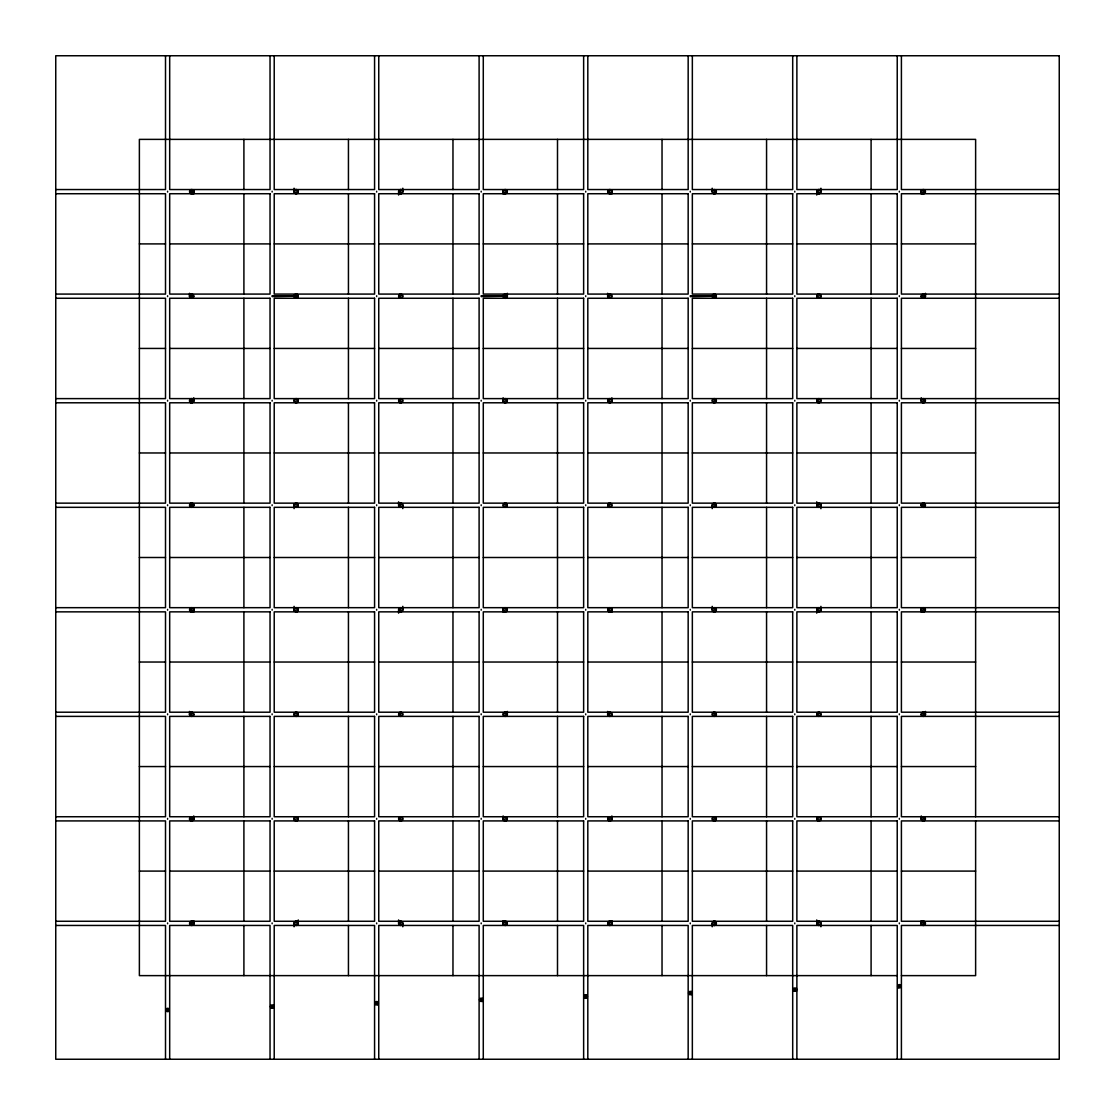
<?xml version="1.0" encoding="UTF-8"?>
<svg xmlns="http://www.w3.org/2000/svg" width="1115" height="1115" viewBox="0 0 1115 1115"><rect width="100%" height="100%" fill="white"/><g stroke="black" fill="none" stroke-linecap="round" stroke-linejoin="round"><path stroke-width="1.5" d="M193.745 819.427L193.745 815.957M193.745 612.093L193.745 608.637M193.745 401.302L193.745 397.832M193.745 193.968L193.745 190.512M402.794 191.641A2.091 2.091 0 0 0 399.658 189.829A2.091 2.091 0 0 0 399.658 193.453A2.091 2.091 0 0 0 402.794 191.641L402.794 188.226M402.794 609.766A2.091 2.091 0 0 0 400.703 607.675A2.091 2.091 0 0 0 398.613 609.766A2.091 2.091 0 0 0 400.703 611.856A2.091 2.091 0 0 0 402.794 609.766L402.794 606.351M402.794 508.635L402.794 505.234A2.091 2.091 0 0 0 399.658 503.423A2.091 2.091 0 0 0 399.658 507.046A2.091 2.091 0 0 0 402.794 505.234M611.87 819.427L611.87 815.957M611.87 612.093L611.87 608.637M611.787 401.247A2.091 2.091 0 0 0 609.222 398.682A2.091 2.091 0 0 0 608.288 402.18A2.091 2.091 0 0 0 611.787 401.247L611.87 397.832M611.87 193.968L611.87 190.512M820.919 191.641A2.091 2.091 0 0 0 817.783 189.829A2.091 2.091 0 0 0 817.783 193.453A2.091 2.091 0 0 0 820.919 191.641L820.919 188.226M820.919 609.766A2.091 2.091 0 0 0 817.783 607.954A2.091 2.091 0 0 0 817.783 611.577A2.091 2.091 0 0 0 820.919 609.766L820.919 606.351M690.032 992.238C689.028 996.35 692.359 989.813 690.157 993.911M191.641 191.222L191.571 192.045M296.172 191.209L296.102 192.031M400.703 191.222L400.633 192.045M505.234 191.209L505.165 192.031M609.766 191.222L609.696 192.045M714.297 191.236L714.227 192.059M818.828 191.222L818.758 192.045M923.359 191.209L923.29 192.031M191.641 295.754L191.571 296.576M400.703 295.754L400.633 296.576M609.766 295.754L609.696 296.576M818.828 295.754L818.758 296.576M923.359 295.74L923.29 296.562M191.641 400.285L191.571 401.107M296.172 400.271L296.102 401.093M400.703 400.285L400.633 401.107M505.234 400.271L505.165 401.093M609.766 400.285L609.696 401.107M714.297 400.299L714.227 401.121M818.828 400.285L818.758 401.107M923.359 400.271L923.29 401.093M191.641 504.816L191.571 505.639M296.172 504.802L296.102 505.625M400.703 504.816L400.633 505.639M505.234 504.802L505.165 505.625M609.766 504.816L609.696 505.639M714.297 504.83L714.227 505.653M818.828 504.816L818.758 505.639M923.359 504.816L923.29 505.639M191.641 609.347L191.571 610.17M296.172 609.334L296.102 610.156M400.703 609.347L400.633 610.17M505.234 609.334L505.165 610.156M609.766 609.347L609.696 610.17M714.297 609.361L714.227 610.184M818.828 609.347L818.758 610.17M923.359 609.334L923.29 610.156M191.641 713.879L191.571 714.701M296.172 713.865L296.102 714.687M400.703 713.879L400.633 714.701M505.234 713.865L505.165 714.687M609.766 713.879L609.696 714.701M714.297 713.893L714.227 714.715M818.828 713.879L818.758 714.701M923.359 713.865L923.29 714.687M191.641 818.41L191.571 819.232M296.172 818.396L296.102 819.218M400.703 818.41L400.633 819.232M505.234 818.396L505.165 819.218M609.766 818.41L609.696 819.232M714.297 818.424L714.227 819.246M818.828 818.41L818.758 819.232M923.359 818.396L923.29 819.218M191.641 922.941L191.571 923.764M296.172 922.927L296.102 923.75M400.703 922.941L400.633 923.764M505.234 922.927L505.165 923.75M609.766 922.941L609.696 923.764M714.297 922.955L714.227 923.777M818.828 922.941L818.758 923.764M167.598 1010.803C169.578 1007.11 164.95 1012.518 167.626 1009.173M272.13 1005.744C270.178 1009.479 274.778 1003.96 272.116 1007.444M923.359 922.927L923.29 923.75M481.192 998.97C479.255 1002.706 483.771 997.186 481.262 1000.671M585.723 995.584C583.758 999.319 588.399 993.799 585.668 997.298M794.786 988.81C792.849 992.545 797.392 987.026 794.814 990.524M376.633 1004.03C378.71 1000.392 373.957 1005.674 376.689 1002.399M192.003 193.494L191.501 193.522A1.882 1.882 0 0 1 191.278 189.787L191.78 189.759A1.882 1.882 0 0 1 192.003 193.494A1.882 1.882 0 0 0 193.522 191.78L193.494 191.278M191.278 294.318L191.78 294.29A1.882 1.882 0 0 1 192.003 298.026L191.501 298.053A1.882 1.882 0 0 1 191.278 294.318A1.882 1.882 0 0 0 189.759 296.033M818.466 503.381L818.968 503.353A1.882 1.882 0 0 1 819.191 507.088L818.689 507.116A1.882 1.882 0 0 1 818.466 503.381A1.882 1.882 0 0 0 817.044 504.621M922.997 503.381L923.499 503.353A1.882 1.882 0 0 1 923.722 507.088L923.22 507.116A1.882 1.882 0 0 1 922.997 503.381A1.882 1.882 0 0 0 921.478 505.095L921.506 505.597M191.501 611.647L192.003 611.619A1.882 1.882 0 0 0 191.78 607.884L191.278 607.912A1.882 1.882 0 0 0 191.501 611.647A1.882 1.882 0 0 1 191.027 611.55M400.564 611.647L401.065 611.619A1.882 1.882 0 0 0 400.843 607.884L400.341 607.912A1.882 1.882 0 0 0 400.564 611.647A1.882 1.882 0 0 1 399.017 610.588M609.403 712.443L609.905 712.415A1.882 1.882 0 0 1 610.128 716.151L609.626 716.178A1.882 1.882 0 0 1 609.403 712.443A1.882 1.882 0 0 0 607.884 714.158M191.78 921.478L191.278 921.506A1.882 1.882 0 0 0 191.501 925.241L192.003 925.213A1.882 1.882 0 0 0 191.78 921.478A1.882 1.882 0 0 1 193.494 922.997L193.522 923.499M401.065 925.213L400.564 925.241A1.882 1.882 0 0 1 400.341 921.506L400.843 921.478A1.882 1.882 0 0 1 401.065 925.213A1.882 1.882 0 0 0 402.487 923.973M609.905 921.478L609.403 921.506A1.882 1.882 0 0 0 609.626 925.241L610.128 925.213A1.882 1.882 0 0 0 609.905 921.478A1.882 1.882 0 0 1 611.619 922.997L611.647 923.499M819.191 925.213L818.689 925.241A1.882 1.882 0 0 1 818.466 921.506L818.968 921.478A1.882 1.882 0 0 1 819.191 925.213A1.882 1.882 0 0 0 820.612 923.973M55.75 189.55L165.508 189.55L165.508 55.75M1059.25 189.55L901.408 189.55L901.408 55.75M55.75 193.731L165.508 193.731L165.508 294.081L55.75 294.081M1059.25 193.731L901.408 193.731L901.408 294.081L1059.25 294.081M139.375 243.906L165.508 243.906M169.689 243.906L270.039 243.906M274.22 243.906L374.57 243.906M378.752 243.906L479.102 243.906M483.283 243.906L583.633 243.906M587.814 243.906L688.164 243.906M692.345 243.906L792.695 243.906M796.877 243.906L897.227 243.906M901.408 243.906L975.625 243.906M272.548 295.74L296.59 296.158L272.548 296.576M481.61 295.74L505.653 296.158L481.61 296.576M690.673 295.768L714.715 296.186L690.673 296.604M55.75 298.262L165.508 298.262L165.508 398.613L55.75 398.613M1059.25 298.262L901.408 298.262L901.408 398.613L1059.25 398.613M139.375 348.438L165.508 348.438M169.689 348.438L270.039 348.438M274.22 348.438L374.57 348.438M378.752 348.438L479.102 348.438M483.283 348.438L583.633 348.438M587.814 348.438L688.164 348.438M692.345 348.438L792.695 348.438M796.877 348.438L897.227 348.438M901.408 348.438L975.625 348.438M55.75 402.794L165.508 402.794L165.508 503.144L55.75 503.144M1059.25 402.794L901.408 402.794L901.408 503.144L1059.25 503.144M139.375 452.969L165.508 452.969M169.689 452.969L270.039 452.969M274.22 452.969L374.57 452.969M378.752 452.969L479.102 452.969M483.283 452.969L583.633 452.969M587.814 452.969L688.164 452.969M692.345 452.969L792.695 452.969M796.877 452.969L897.227 452.969M901.408 452.969L975.625 452.969M55.75 507.325L165.508 507.325L165.508 607.675L55.75 607.675M1059.25 507.325L901.408 507.325L901.408 607.675L1059.25 607.675M139.375 557.5L165.508 557.5M169.689 557.5L270.039 557.5M274.22 557.5L374.57 557.5M378.752 557.5L479.102 557.5M483.283 557.5L583.633 557.5M587.814 557.5L688.164 557.5M692.345 557.5L792.695 557.5M796.877 557.5L897.227 557.5M901.408 557.5L975.625 557.5M55.75 611.856L165.508 611.856L165.508 712.206L55.75 712.206M1059.25 611.856L901.408 611.856L901.408 712.206L1059.25 712.206M139.375 662.031L165.508 662.031M169.689 662.031L270.039 662.031M274.22 662.031L374.57 662.031M378.752 662.031L479.102 662.031M483.283 662.031L583.633 662.031M587.814 662.031L688.164 662.031M692.345 662.031L792.695 662.031M796.877 662.031L897.227 662.031M901.408 662.031L975.625 662.031M55.75 716.388L165.508 716.388L165.508 816.738L55.75 816.738M1059.25 716.388L901.408 716.388L901.408 816.738L1059.25 816.738M139.375 766.562L165.508 766.562M169.689 766.562L270.039 766.562M274.22 766.562L374.57 766.562M378.752 766.562L479.102 766.562M483.283 766.562L583.633 766.562M587.814 766.562L688.164 766.562M692.345 766.562L792.695 766.562M796.877 766.562L897.227 766.562M901.408 766.562L975.625 766.562M55.75 820.919L165.508 820.919L165.508 921.269L55.75 921.269M1059.25 820.919L901.408 820.919L901.408 921.269L1059.25 921.269M139.375 871.094L165.508 871.094M169.689 871.094L270.039 871.094M274.22 871.094L374.57 871.094M378.752 871.094L479.102 871.094M483.283 871.094L583.633 871.094M587.814 871.094L688.164 871.094M692.345 871.094L792.695 871.094M796.877 871.094L897.227 871.094M901.408 871.094L975.625 871.094M55.75 925.45L165.508 925.45L165.508 1059.25M1059.25 925.45L901.408 925.45L901.408 1059.25M897.227 975.625L139.375 975.625L139.375 139.375L975.625 139.375L975.625 816.738M901.408 975.625L975.625 975.625L975.625 820.919M898.913 986.301L899.721 986.301M794.382 989.953L795.19 989.953M689.851 993.061L690.659 993.061M585.319 996.308L586.128 996.308M480.788 999.542L481.596 999.542M376.257 1003.486L377.065 1003.486M271.726 1006.399L272.534 1006.399M167.194 1009.939L168.003 1009.939M923.903 503.213L922.328 503.423A2.091 2.091 0 0 0 921.338 505.778M611.647 818.968L611.619 818.466A1.882 1.882 0 0 0 610.379 817.044M607.898 818.828L607.912 819.191A1.882 1.882 0 0 0 609.152 820.612M193.508 296.172L193.522 296.311A1.882 1.882 0 0 1 192.463 297.858M193.522 400.843L193.494 400.341A1.882 1.882 0 0 0 192.254 398.919M189.773 400.703L189.787 401.065A1.882 1.882 0 0 0 191.027 402.487M193.494 504.872L193.522 505.374A1.882 1.882 0 0 1 193.425 505.848M193.522 818.968L193.494 818.466A1.882 1.882 0 0 0 192.254 817.044M189.773 818.828L189.787 819.191A1.882 1.882 0 0 0 191.027 820.612M925.45 293.301L925.45 296.771M925.45 711.426L925.45 714.896M921.269 190.512L921.269 193.968M921.269 397.832L921.269 401.302M921.269 608.637L921.269 612.093M921.269 815.957L921.269 819.427M921.269 920.683L921.269 924.154M899.317 191.222L899.317 192.031M899.317 295.754L899.317 296.562M899.317 400.285L899.317 401.093M899.317 504.816L899.317 505.639M899.317 609.347L899.317 610.156M899.317 713.879L899.317 714.687M899.317 818.41L899.317 819.218M899.317 922.941L899.317 923.75M897.227 55.75L897.227 189.55L796.877 189.55L796.877 55.75M897.227 1059.25L897.227 925.45L796.877 925.45L796.877 1059.25M871.094 139.375L871.094 189.55M871.094 193.731L871.094 294.081M871.094 298.262L871.094 398.613M871.094 402.794L871.094 503.144M871.094 507.325L871.094 607.675M871.094 611.856L871.094 712.206M871.094 716.388L871.094 816.738M871.094 820.919L871.094 921.269M871.094 925.45L871.094 975.625M820.919 505.234A2.091 2.091 0 0 1 817.783 507.046A2.091 2.091 0 0 1 817.783 503.423A2.091 2.091 0 0 1 820.919 505.234L820.919 508.719M820.919 923.359L820.919 926.774M816.738 191.641L816.738 195.041M816.738 501.82L816.738 505.234M816.738 609.766L816.738 613.166M816.738 919.945L816.738 923.359A2.091 2.091 0 0 0 818.828 925.45A2.091 2.091 0 0 0 820.905 923.541A2.091 2.091 0 0 0 819.191 921.297A2.091 2.091 0 0 0 816.807 922.816M796.472 988.015L796.472 991.36M794.786 191.236L794.786 192.045M794.786 295.768L794.786 296.576M794.786 400.299L794.786 401.107M794.786 504.83L794.786 505.639M794.786 609.361L794.786 610.17M794.786 713.893L794.786 714.701M794.786 818.424L794.786 819.232M794.786 922.955L794.786 923.764M792.695 55.75L792.695 189.55L692.345 189.55L692.345 55.75M792.695 1059.25L792.695 925.45L692.345 925.45L692.345 1059.25M766.562 139.375L766.562 189.55M766.562 193.731L766.562 294.081M766.562 298.262L766.562 398.613M766.562 402.794L766.562 503.144M766.562 507.325L766.562 607.675M766.562 611.856L766.562 712.206M766.562 716.388L766.562 816.738M766.562 820.919L766.562 921.269M766.562 925.45L766.562 975.625M712.206 188.226L712.206 191.641M712.206 505.234L712.206 508.635M712.206 606.351L712.206 609.766M712.206 923.359L712.206 926.774M691.746 991.402L691.746 994.747M690.255 191.25L690.255 192.059M690.255 295.782L690.255 296.59M690.255 400.313L690.255 401.121M690.255 504.844L690.255 505.653M690.255 609.375L690.255 610.184M690.255 713.907L690.255 714.715M690.255 818.438L690.255 819.246M690.255 922.969L690.255 923.777M688.164 55.75L688.164 189.55L587.814 189.55L587.814 55.75M688.164 1059.25L688.164 925.45L587.814 925.45L587.814 1059.25M662.031 139.375L662.031 189.55M662.031 193.731L662.031 294.081M662.031 298.262L662.031 398.613M662.031 402.794L662.031 503.144M662.031 507.325L662.031 607.675M662.031 611.856L662.031 712.206M662.031 716.388L662.031 816.738M662.031 820.919L662.031 921.269M662.031 925.45L662.031 975.625M611.856 920.683L611.856 924.154M607.675 293.301L607.675 296.771M607.675 711.426L607.675 714.896M587.201 995.012L587.201 998.134M585.723 191.236L585.723 192.045M585.723 295.768L585.723 296.576M585.723 400.299L585.723 401.107M585.723 504.83L585.723 505.639M585.723 609.361L585.723 610.17M585.723 713.893L585.723 714.701M585.723 818.424L585.723 819.232M585.723 922.955L585.723 923.764M583.633 55.75L583.633 189.55L483.283 189.55L483.283 55.75M583.633 1059.25L583.633 925.45L483.283 925.45L483.283 1059.25M557.5 139.375L557.5 189.55M557.5 193.731L557.5 294.081M557.5 298.262L557.5 398.613M557.5 402.794L557.5 503.144M557.5 507.325L557.5 607.675M557.5 611.856L557.5 712.206M557.5 716.388L557.5 816.738M557.5 820.919L557.5 921.269M557.5 925.45L557.5 975.625M507.325 293.301L507.325 296.771A2.091 2.091 0 0 1 503.757 297.649A2.091 2.091 0 0 1 504.691 294.151A2.091 2.091 0 0 1 507.255 296.715M507.325 711.426L507.325 714.896M503.144 190.512L503.144 193.968M503.144 397.832L503.144 401.302M503.144 608.637L503.144 612.093M503.144 815.957L503.144 819.427M503.144 920.683L503.144 924.154M482.419 998.399L482.419 1001.521M481.192 191.222L481.192 192.031M481.192 295.754L481.192 296.562M481.192 400.285L481.192 401.093M481.192 504.816L481.192 505.625M481.192 609.347L481.192 610.156M481.192 713.879L481.192 714.687M481.192 818.41L481.192 819.218M481.192 922.941L481.192 923.75M479.102 55.75L479.102 189.55L378.752 189.55L378.752 55.75M479.102 1059.25L479.102 925.45L378.752 925.45L378.752 1059.25M452.969 139.375L452.969 189.55M452.969 193.731L452.969 294.081M452.969 298.262L452.969 398.613M452.969 402.794L452.969 503.144M452.969 507.325L452.969 607.675M452.969 611.856L452.969 712.206M452.969 716.388L452.969 816.738M452.969 820.919L452.969 921.269M452.969 925.45L452.969 975.625M402.794 923.359A2.091 2.091 0 0 1 399.658 925.171A2.091 2.091 0 0 1 399.658 921.548A2.091 2.091 0 0 1 402.794 923.359L402.794 926.774M398.613 191.641L398.613 195.041M398.613 501.82L398.613 505.234M398.613 609.766L398.613 613.166M398.613 919.945L398.613 923.359M377.818 1001.563L377.818 1004.908M376.661 191.236L376.661 192.045M376.661 295.768L376.661 296.576M376.661 400.299L376.661 401.107M376.661 504.83L376.661 505.639M376.661 609.361L376.661 610.17M376.661 713.893L376.661 714.701M376.661 818.424L376.661 819.232M376.661 922.955L376.661 923.764M374.57 55.75L374.57 189.55L274.22 189.55L274.22 55.75M374.57 1059.25L374.57 925.45L274.22 925.45L274.22 1059.25M348.438 139.375L348.438 189.55M348.438 193.731L348.438 294.081M348.438 298.262L348.438 398.613M348.438 402.794L348.438 503.144M348.438 507.325L348.438 607.675M348.438 611.856L348.438 712.206M348.438 716.388L348.438 816.738M348.438 820.919L348.438 921.269M348.438 925.45L348.438 975.625M298.262 919.945L298.262 923.359A2.091 2.091 0 0 1 295.127 925.171A2.091 2.091 0 0 1 295.127 921.548A2.091 2.091 0 0 1 298.262 923.359M294.081 188.226L294.081 191.641A2.091 2.091 0 0 0 296.172 193.731A2.091 2.091 0 0 0 298.262 191.641A2.091 2.091 0 0 0 296.172 189.55A2.091 2.091 0 0 0 294.151 191.097M294.081 505.234L294.081 508.635M294.081 606.351L294.081 609.766M294.081 923.359L294.081 926.774M273.607 1004.949L273.607 1008.295M272.13 191.222L272.13 192.031M272.13 295.754L272.13 296.562M272.13 400.285L272.13 401.093M272.13 504.816L272.13 505.625M272.13 609.347L272.13 610.156M272.13 713.879L272.13 714.687M272.13 818.41L272.13 819.218M272.13 922.941L272.13 923.75M270.039 55.75L270.039 189.55L169.689 189.55L169.689 55.75M270.039 1059.25L270.039 925.45L169.689 925.45L169.689 1059.25M243.906 139.375L243.906 189.55M243.906 193.731L243.906 294.081M243.906 298.262L243.906 398.613M243.906 402.794L243.906 503.144M243.906 507.325L243.906 607.675M243.906 611.856L243.906 712.206M243.906 716.388L243.906 816.738M243.906 820.919L243.906 921.269M243.906 925.45L243.906 975.625M193.731 920.683L193.731 924.154M189.55 293.301L189.55 296.771M189.55 711.426L189.55 714.896M168.839 1008.559L168.839 1011.458M167.598 191.236L167.598 192.045M167.598 295.768L167.598 296.576M167.598 400.299L167.598 401.107M167.598 504.83L167.598 505.639M167.598 609.361L167.598 610.17M167.598 713.893L167.598 714.701M167.598 818.424L167.598 819.232M167.598 922.955L167.598 923.764M400.703 193.731A2.091 2.091 0 0 1 398.682 192.184M400.703 189.55A2.091 2.091 0 0 1 402.724 191.097M503.213 191.097A2.091 2.091 0 0 0 504.872 193.703A2.091 2.091 0 0 0 507.311 191.822A2.091 2.091 0 0 0 505.234 189.55A2.091 2.091 0 0 0 503.144 191.641A2.091 2.091 0 0 0 505.234 193.731M294.081 191.641A2.091 2.091 0 0 1 296.172 189.55M191.097 193.662A2.091 2.091 0 0 0 193.731 191.641A2.091 2.091 0 0 0 193.662 191.097M611.856 191.641A2.091 2.091 0 0 1 609.766 193.731A2.091 2.091 0 0 1 607.675 191.641A2.091 2.091 0 0 1 609.766 189.55A2.091 2.091 0 0 1 611.856 191.641A2.091 2.091 0 0 1 609.766 193.731M716.318 192.184A2.091 2.091 0 0 1 714.297 193.731M923.903 193.662A2.091 2.091 0 0 1 921.269 191.641A2.091 2.091 0 0 1 923.359 189.55A2.091 2.091 0 0 1 925.45 191.641A2.091 2.091 0 0 1 923.359 193.731A2.091 2.091 0 0 1 921.269 191.641M922.816 298.193A2.091 2.091 0 0 1 921.269 296.172M607.675 296.172A2.091 2.091 0 0 1 609.222 294.151M189.55 296.172A2.091 2.091 0 0 1 191.641 294.081A2.091 2.091 0 0 1 193.731 296.172A2.091 2.091 0 0 1 191.641 298.262A2.091 2.091 0 0 1 189.55 296.172A2.091 2.091 0 0 1 191.097 294.151M294.151 609.222A2.091 2.091 0 0 1 296.534 607.703A2.091 2.091 0 0 1 298.249 609.947A2.091 2.091 0 0 1 296.172 611.856M298.193 610.309A2.091 2.091 0 0 1 295.81 611.828A2.091 2.091 0 0 1 294.095 609.584A2.091 2.091 0 0 1 296.172 607.675M191.641 921.269A2.091 2.091 0 0 0 189.55 923.359A2.091 2.091 0 0 0 191.641 925.45A2.091 2.091 0 0 0 193.731 923.359A2.091 2.091 0 0 0 191.641 921.269A2.091 2.091 0 0 1 193.731 923.359A2.091 2.091 0 0 1 193.662 923.903M193.731 818.828A2.091 2.091 0 0 0 191.641 816.738A2.091 2.091 0 0 0 189.55 818.828A2.091 2.091 0 0 0 191.641 820.919A2.091 2.091 0 0 0 193.731 818.828A2.091 2.091 0 0 0 192.184 816.807M191.097 820.849A2.091 2.091 0 0 1 189.55 818.828M193.731 714.297A2.091 2.091 0 0 1 191.641 716.388A2.091 2.091 0 0 1 189.55 714.297A2.091 2.091 0 0 1 191.641 712.206A2.091 2.091 0 0 1 193.731 714.297A2.091 2.091 0 0 1 192.184 716.318M189.55 714.297A2.091 2.091 0 0 1 191.097 712.276M193.662 609.222A2.091 2.091 0 0 1 193.731 609.766A2.091 2.091 0 0 1 191.641 611.856A2.091 2.091 0 0 1 189.55 609.766A2.091 2.091 0 0 1 191.641 607.675A2.091 2.091 0 0 1 193.731 609.766A2.091 2.091 0 0 1 191.097 611.787M191.641 503.144A2.091 2.091 0 0 0 189.55 505.234A2.091 2.091 0 0 0 191.641 507.325A2.091 2.091 0 0 0 193.731 505.234A2.091 2.091 0 0 0 191.641 503.144A2.091 2.091 0 0 1 193.731 505.234M191.097 402.724A2.091 2.091 0 0 1 189.55 400.703M610.309 816.807A2.091 2.091 0 0 1 611.856 818.828A2.091 2.091 0 0 1 609.766 820.919A2.091 2.091 0 0 1 607.675 818.828A2.091 2.091 0 0 1 609.766 816.738A2.091 2.091 0 0 1 611.856 818.828M611.856 714.297A2.091 2.091 0 0 1 609.766 716.388A2.091 2.091 0 0 1 607.675 714.297A2.091 2.091 0 0 1 609.766 712.206A2.091 2.091 0 0 1 611.856 714.297A2.091 2.091 0 0 1 610.309 716.318M818.828 189.55A2.091 2.091 0 0 1 820.849 191.097M816.738 923.359A2.091 2.091 0 0 1 818.828 921.269M923.903 611.787A2.091 2.091 0 0 1 921.269 609.766M922.816 716.318A2.091 2.091 0 0 1 921.269 714.297M714.297 921.269A2.091 2.091 0 0 1 716.318 922.816M609.222 921.338A2.091 2.091 0 0 1 611.787 923.903M503.144 923.359A2.091 2.091 0 0 1 505.778 921.338M714.297 925.45A2.091 2.091 0 0 1 712.276 923.903M921.338 923.903A2.091 2.091 0 0 1 921.269 923.359A2.091 2.091 0 0 1 923.359 921.269A2.091 2.091 0 0 1 925.45 923.359A2.091 2.091 0 0 1 923.359 925.45A2.091 2.091 0 0 1 921.269 923.359A2.091 2.091 0 0 1 923.903 921.338M820.612 505.848A1.882 1.882 0 0 1 819.191 507.088M295.768 296.046L295.81 295.949M504.83 296.046L504.872 295.949M713.893 296.074L713.935 295.977M898.509 986.05C899.54 989.242 900.99 983.792 898.509 986.05M296.311 189.745L295.81 189.773A1.882 1.882 0 0 0 296.033 193.508L296.534 193.48A1.882 1.882 0 0 0 296.311 189.745M400.843 189.759L400.341 189.787A1.882 1.882 0 0 0 400.564 193.522L401.065 193.494A1.882 1.882 0 0 0 400.843 189.759M505.374 189.745L504.872 189.773A1.882 1.882 0 0 0 505.095 193.508L505.597 193.48A1.882 1.882 0 0 0 505.374 189.745M609.905 189.759L609.403 189.787A1.882 1.882 0 0 0 609.626 193.522L610.128 193.494A1.882 1.882 0 0 0 609.905 189.759M714.436 189.773L713.935 189.801A1.882 1.882 0 0 0 714.158 193.522L714.659 193.494A1.882 1.882 0 0 0 714.436 189.773M818.968 189.759L818.466 189.787A1.882 1.882 0 0 0 818.689 193.522L819.191 193.494A1.882 1.882 0 0 0 818.968 189.759M923.499 189.745L922.997 189.773A1.882 1.882 0 0 0 923.22 193.508L923.722 193.48A1.882 1.882 0 0 0 923.499 189.745M296.311 294.276L295.81 294.304A1.882 1.882 0 0 0 296.033 298.04L296.534 298.012A1.882 1.882 0 0 0 296.311 294.276M400.843 294.29L400.341 294.318A1.882 1.882 0 0 0 400.564 298.053L401.065 298.026A1.882 1.882 0 0 0 400.843 294.29M505.374 294.276L504.872 294.304A1.882 1.882 0 0 0 505.095 298.04L505.597 298.012A1.882 1.882 0 0 0 505.374 294.276M609.905 294.29L609.403 294.318A1.882 1.882 0 0 0 609.626 298.053L610.128 298.026A1.882 1.882 0 0 0 609.905 294.29M714.436 294.304L713.935 294.332A1.882 1.882 0 0 0 714.158 298.053L714.659 298.026A1.882 1.882 0 0 0 714.436 294.304M818.968 294.29L818.466 294.318A1.882 1.882 0 0 0 818.689 298.053L819.191 298.026A1.882 1.882 0 0 0 818.968 294.29M923.499 294.276L922.997 294.304A1.882 1.882 0 0 0 923.22 298.04L923.722 298.012A1.882 1.882 0 0 0 923.499 294.276M191.78 398.822L191.278 398.849A1.882 1.882 0 0 0 191.501 402.585L192.003 402.557A1.882 1.882 0 0 0 191.78 398.822M296.311 398.808L295.81 398.836A1.882 1.882 0 0 0 296.033 402.571L296.534 402.543A1.882 1.882 0 0 0 296.311 398.808M400.843 398.822L400.341 398.849A1.882 1.882 0 0 0 400.564 402.585L401.065 402.557A1.882 1.882 0 0 0 400.843 398.822M505.374 398.808L504.872 398.836A1.882 1.882 0 0 0 505.095 402.571L505.597 402.543A1.882 1.882 0 0 0 505.374 398.808M609.905 398.822L609.403 398.849A1.882 1.882 0 0 0 609.626 402.585L610.128 402.557A1.882 1.882 0 0 0 609.905 398.822M714.436 398.836L713.935 398.863A1.882 1.882 0 0 0 714.158 402.585L714.659 402.557A1.882 1.882 0 0 0 714.436 398.836M818.968 398.822L818.466 398.849A1.882 1.882 0 0 0 818.689 402.585L819.191 402.557A1.882 1.882 0 0 0 818.968 398.822M923.499 398.808L922.997 398.836A1.882 1.882 0 0 0 923.22 402.571L923.722 402.543A1.882 1.882 0 0 0 923.499 398.808M191.78 503.353L191.278 503.381A1.882 1.882 0 0 0 191.501 507.116L192.003 507.088A1.882 1.882 0 0 0 191.78 503.353M296.311 503.339L295.81 503.367A1.882 1.882 0 0 0 296.033 507.102L296.534 507.074A1.882 1.882 0 0 0 296.311 503.339M400.843 503.353L400.341 503.381A1.882 1.882 0 0 0 400.564 507.116L401.065 507.088A1.882 1.882 0 0 0 400.843 503.353M505.374 503.339L504.872 503.367A1.882 1.882 0 0 0 505.095 507.102L505.597 507.074A1.882 1.882 0 0 0 505.374 503.339M609.905 503.353L609.403 503.381A1.882 1.882 0 0 0 609.626 507.116L610.128 507.088A1.882 1.882 0 0 0 609.905 503.353M714.436 503.367L713.935 503.395A1.882 1.882 0 0 0 714.158 507.116L714.659 507.088A1.882 1.882 0 0 0 714.436 503.367M296.311 607.87L295.81 607.898A1.882 1.882 0 0 0 296.033 611.633L296.534 611.605A1.882 1.882 0 0 0 296.311 607.87M505.374 607.87L504.872 607.898A1.882 1.882 0 0 0 505.095 611.633L505.597 611.605A1.882 1.882 0 0 0 505.374 607.87M609.905 607.884L609.403 607.912A1.882 1.882 0 0 0 609.626 611.647L610.128 611.619A1.882 1.882 0 0 0 609.905 607.884M714.436 607.898L713.935 607.926A1.882 1.882 0 0 0 714.158 611.647L714.659 611.619A1.882 1.882 0 0 0 714.436 607.898M818.968 607.884L818.466 607.912A1.882 1.882 0 0 0 818.689 611.647L819.191 611.619A1.882 1.882 0 0 0 818.968 607.884M923.499 607.87L922.997 607.898A1.882 1.882 0 0 0 923.22 611.633L923.722 611.605A1.882 1.882 0 0 0 923.499 607.87M191.78 712.415L191.278 712.443A1.882 1.882 0 0 0 191.501 716.178L192.003 716.151A1.882 1.882 0 0 0 191.78 712.415M296.311 712.401L295.81 712.429A1.882 1.882 0 0 0 296.033 716.165L296.534 716.137A1.882 1.882 0 0 0 296.311 712.401M400.843 712.415L400.341 712.443A1.882 1.882 0 0 0 400.564 716.178L401.065 716.151A1.882 1.882 0 0 0 400.843 712.415M505.374 712.401L504.872 712.429A1.882 1.882 0 0 0 505.095 716.165L505.597 716.137A1.882 1.882 0 0 0 505.374 712.401M714.436 712.429L713.935 712.457A1.882 1.882 0 0 0 714.158 716.178L714.659 716.151A1.882 1.882 0 0 0 714.436 712.429M818.968 712.415L818.466 712.443A1.882 1.882 0 0 0 818.689 716.178L819.191 716.151A1.882 1.882 0 0 0 818.968 712.415M923.499 712.401L922.997 712.429A1.882 1.882 0 0 0 923.22 716.165L923.722 716.137A1.882 1.882 0 0 0 923.499 712.401M191.78 816.947L191.278 816.974A1.882 1.882 0 0 0 191.501 820.71L192.003 820.682A1.882 1.882 0 0 0 191.78 816.947M296.311 816.933L295.81 816.961A1.882 1.882 0 0 0 296.033 820.696L296.534 820.668A1.882 1.882 0 0 0 296.311 816.933M400.843 816.947L400.341 816.974A1.882 1.882 0 0 0 400.564 820.71L401.065 820.682A1.882 1.882 0 0 0 400.843 816.947M505.374 816.933L504.872 816.961A1.882 1.882 0 0 0 505.095 820.696L505.597 820.668A1.882 1.882 0 0 0 505.374 816.933M609.905 816.947L609.403 816.974A1.882 1.882 0 0 0 609.626 820.71L610.128 820.682A1.882 1.882 0 0 0 609.905 816.947M714.436 816.961L713.935 816.988A1.882 1.882 0 0 0 714.158 820.71L714.659 820.682A1.882 1.882 0 0 0 714.436 816.961M818.968 816.947L818.466 816.974A1.882 1.882 0 0 0 818.689 820.71L819.191 820.682A1.882 1.882 0 0 0 818.968 816.947M923.499 816.933L922.997 816.961A1.882 1.882 0 0 0 923.22 820.696L923.722 820.668A1.882 1.882 0 0 0 923.499 816.933M296.311 921.464L295.81 921.492A1.882 1.882 0 0 0 296.033 925.227L296.534 925.199A1.882 1.882 0 0 0 296.311 921.464M505.374 921.464L504.872 921.492A1.882 1.882 0 0 0 505.095 925.227L505.597 925.199A1.882 1.882 0 0 0 505.374 921.464M714.436 921.492L713.935 921.52A1.882 1.882 0 0 0 714.158 925.241L714.659 925.213A1.882 1.882 0 0 0 714.436 921.492M923.499 921.464L922.997 921.492A1.882 1.882 0 0 0 923.22 925.227L923.722 925.199A1.882 1.882 0 0 0 923.499 921.464M1059.25 55.75L55.75 55.75L55.75 1059.25L1059.25 1059.25L1059.25 55.75M270.039 193.731L169.689 193.731L169.689 294.081L270.039 294.081L270.039 193.731M374.57 193.731L274.22 193.731L274.22 294.081L374.57 294.081L374.57 193.731M479.102 193.731L378.752 193.731L378.752 294.081L479.102 294.081L479.102 193.731M583.633 193.731L483.283 193.731L483.283 294.081L583.633 294.081L583.633 193.731M688.164 193.731L587.814 193.731L587.814 294.081L688.164 294.081L688.164 193.731M792.695 193.731L692.345 193.731L692.345 294.081L792.695 294.081L792.695 193.731M897.227 193.731L796.877 193.731L796.877 294.081L897.227 294.081L897.227 193.731M270.039 298.262L169.689 298.262L169.689 398.613L270.039 398.613L270.039 298.262M374.57 298.262L274.22 298.262L274.22 398.613L374.57 398.613L374.57 298.262M479.102 298.262L378.752 298.262L378.752 398.613L479.102 398.613L479.102 298.262M583.633 298.262L483.283 298.262L483.283 398.613L583.633 398.613L583.633 298.262M688.164 298.262L587.814 298.262L587.814 398.613L688.164 398.613L688.164 298.262M792.695 298.262L692.345 298.262L692.345 398.613L792.695 398.613L792.695 298.262M897.227 298.262L796.877 298.262L796.877 398.613L897.227 398.613L897.227 298.262M270.039 402.794L169.689 402.794L169.689 503.144L270.039 503.144L270.039 402.794M374.57 402.794L274.22 402.794L274.22 503.144L374.57 503.144L374.57 402.794M479.102 402.794L378.752 402.794L378.752 503.144L479.102 503.144L479.102 402.794M583.633 402.794L483.283 402.794L483.283 503.144L583.633 503.144L583.633 402.794M688.164 402.794L587.814 402.794L587.814 503.144L688.164 503.144L688.164 402.794M792.695 402.794L692.345 402.794L692.345 503.144L792.695 503.144L792.695 402.794M897.227 402.794L796.877 402.794L796.877 503.144L897.227 503.144L897.227 402.794M270.039 507.325L169.689 507.325L169.689 607.675L270.039 607.675L270.039 507.325M374.57 507.325L274.22 507.325L274.22 607.675L374.57 607.675L374.57 507.325M479.102 507.325L378.752 507.325L378.752 607.675L479.102 607.675L479.102 507.325M583.633 507.325L483.283 507.325L483.283 607.675L583.633 607.675L583.633 507.325M688.164 507.325L587.814 507.325L587.814 607.675L688.164 607.675L688.164 507.325M792.695 507.325L692.345 507.325L692.345 607.675L792.695 607.675L792.695 507.325M897.227 507.325L796.877 507.325L796.877 607.675L897.227 607.675L897.227 507.325M270.039 611.856L169.689 611.856L169.689 712.206L270.039 712.206L270.039 611.856M374.57 611.856L274.22 611.856L274.22 712.206L374.57 712.206L374.57 611.856M479.102 611.856L378.752 611.856L378.752 712.206L479.102 712.206L479.102 611.856M583.633 611.856L483.283 611.856L483.283 712.206L583.633 712.206L583.633 611.856M688.164 611.856L587.814 611.856L587.814 712.206L688.164 712.206L688.164 611.856M792.695 611.856L692.345 611.856L692.345 712.206L792.695 712.206L792.695 611.856M897.227 611.856L796.877 611.856L796.877 712.206L897.227 712.206L897.227 611.856M270.039 716.388L169.689 716.388L169.689 816.738L270.039 816.738L270.039 716.388M374.57 716.388L274.22 716.388L274.22 816.738L374.57 816.738L374.57 716.388M479.102 716.388L378.752 716.388L378.752 816.738L479.102 816.738L479.102 716.388M583.633 716.388L483.283 716.388L483.283 816.738L583.633 816.738L583.633 716.388M688.164 716.388L587.814 716.388L587.814 816.738L688.164 816.738L688.164 716.388M792.695 716.388L692.345 716.388L692.345 816.738L792.695 816.738L792.695 716.388M897.227 716.388L796.877 716.388L796.877 816.738L897.227 816.738L897.227 716.388M270.039 820.919L169.689 820.919L169.689 921.269L270.039 921.269L270.039 820.919M374.57 820.919L274.22 820.919L274.22 921.269L374.57 921.269L374.57 820.919M479.102 820.919L378.752 820.919L378.752 921.269L479.102 921.269L479.102 820.919M583.633 820.919L483.283 820.919L483.283 921.269L583.633 921.269L583.633 820.919M688.164 820.919L587.814 820.919L587.814 921.269L688.164 921.269L688.164 820.919M792.695 820.919L692.345 820.919L692.345 921.269L792.695 921.269L792.695 820.919M897.227 820.919L796.877 820.919L796.877 921.269L897.227 921.269L897.227 820.919M399.658 297.984A2.091 2.091 0 0 0 402.794 296.172A2.091 2.091 0 0 0 399.658 294.36A2.091 2.091 0 0 0 399.658 297.984M295.127 297.984A2.091 2.091 0 0 0 298.262 296.172A2.091 2.091 0 0 0 295.127 294.36A2.091 2.091 0 0 0 295.127 297.984M922.314 297.984A2.091 2.091 0 0 0 925.45 296.172A2.091 2.091 0 0 0 922.314 294.36A2.091 2.091 0 0 0 922.314 297.984M608.72 297.984A2.091 2.091 0 0 0 611.856 296.172A2.091 2.091 0 0 0 608.72 294.36A2.091 2.091 0 0 0 608.72 297.984M298.262 714.297A2.091 2.091 0 0 0 296.172 712.206A2.091 2.091 0 0 0 294.081 714.297A2.091 2.091 0 0 0 296.172 716.388A2.091 2.091 0 0 0 298.262 714.297M298.262 818.828A2.091 2.091 0 0 0 296.172 816.738A2.091 2.091 0 0 0 294.081 818.828A2.091 2.091 0 0 0 296.172 820.919A2.091 2.091 0 0 0 298.262 818.828M398.613 818.828A2.091 2.091 0 0 0 400.703 820.919A2.091 2.091 0 0 0 402.794 818.828A2.091 2.091 0 0 0 400.703 816.738A2.091 2.091 0 0 0 398.613 818.828M399.658 716.109A2.091 2.091 0 0 0 402.794 714.297A2.091 2.091 0 0 0 399.658 712.485A2.091 2.091 0 0 0 399.658 716.109M399.658 402.515A2.091 2.091 0 0 0 402.794 400.703A2.091 2.091 0 0 0 399.658 398.891A2.091 2.091 0 0 0 399.658 402.515M298.262 400.703A2.091 2.091 0 0 0 296.172 398.613A2.091 2.091 0 0 0 294.081 400.703A2.091 2.091 0 0 0 296.172 402.794A2.091 2.091 0 0 0 298.262 400.703M295.127 507.046A2.091 2.091 0 0 0 298.262 505.234A2.091 2.091 0 0 0 295.127 503.423A2.091 2.091 0 0 0 295.127 507.046M503.757 924.837A2.091 2.091 0 0 0 507.255 923.903A2.091 2.091 0 0 0 504.691 921.338A2.091 2.091 0 0 0 503.757 924.837M504.189 820.64A2.091 2.091 0 0 0 507.325 818.828A2.091 2.091 0 0 0 504.189 817.016A2.091 2.091 0 0 0 504.189 820.64M504.189 716.109A2.091 2.091 0 0 0 507.325 714.297A2.091 2.091 0 0 0 504.189 712.485A2.091 2.091 0 0 0 504.189 716.109M504.189 611.577A2.091 2.091 0 0 0 507.325 609.766A2.091 2.091 0 0 0 504.189 607.954A2.091 2.091 0 0 0 504.189 611.577M504.189 507.046A2.091 2.091 0 0 0 507.325 505.234A2.091 2.091 0 0 0 504.189 503.423A2.091 2.091 0 0 0 504.189 507.046M504.189 402.515A2.091 2.091 0 0 0 507.325 400.703A2.091 2.091 0 0 0 504.189 398.891A2.091 2.091 0 0 0 504.189 402.515M193.731 191.641A2.091 2.091 0 0 0 191.641 189.55A2.091 2.091 0 0 0 189.55 191.641A2.091 2.091 0 0 0 191.641 193.731A2.091 2.091 0 0 0 193.731 191.641M190.595 402.515A2.091 2.091 0 0 0 193.731 400.703A2.091 2.091 0 0 0 190.595 398.891A2.091 2.091 0 0 0 190.595 402.515M922.314 402.515A2.091 2.091 0 0 0 925.45 400.703A2.091 2.091 0 0 0 922.314 398.891A2.091 2.091 0 0 0 922.314 402.515M607.675 923.359A2.091 2.091 0 0 0 609.766 925.45A2.091 2.091 0 0 0 611.856 923.359A2.091 2.091 0 0 0 609.766 921.269A2.091 2.091 0 0 0 607.675 923.359M608.72 611.577A2.091 2.091 0 0 0 611.856 609.766A2.091 2.091 0 0 0 608.72 607.954A2.091 2.091 0 0 0 608.72 611.577M608.72 507.046A2.091 2.091 0 0 0 611.856 505.234A2.091 2.091 0 0 0 608.72 503.423A2.091 2.091 0 0 0 608.72 507.046M817.783 297.984A2.091 2.091 0 0 0 820.919 296.172A2.091 2.091 0 0 0 817.783 294.36A2.091 2.091 0 0 0 817.783 297.984M713.252 402.515A2.091 2.091 0 0 0 716.388 400.703A2.091 2.091 0 0 0 713.252 398.891A2.091 2.091 0 0 0 713.252 402.515M713.252 507.046A2.091 2.091 0 0 0 716.388 505.234A2.091 2.091 0 0 0 713.252 503.423A2.091 2.091 0 0 0 713.252 507.046M713.252 297.984A2.091 2.091 0 0 0 716.388 296.172A2.091 2.091 0 0 0 713.252 294.36A2.091 2.091 0 0 0 713.252 297.984M713.252 193.453A2.091 2.091 0 0 0 716.388 191.641A2.091 2.091 0 0 0 713.252 189.829A2.091 2.091 0 0 0 713.252 193.453M817.783 402.515A2.091 2.091 0 0 0 820.919 400.703A2.091 2.091 0 0 0 817.783 398.891A2.091 2.091 0 0 0 817.783 402.515M922.328 507.046A2.091 2.091 0 0 0 925.464 505.234A2.091 2.091 0 0 0 922.328 503.423A2.091 2.091 0 0 0 922.328 507.046M713.252 611.577A2.091 2.091 0 0 0 716.388 609.766A2.091 2.091 0 0 0 713.252 607.954A2.091 2.091 0 0 0 713.252 611.577M713.252 716.109A2.091 2.091 0 0 0 716.388 714.297A2.091 2.091 0 0 0 713.252 712.485A2.091 2.091 0 0 0 713.252 716.109M713.252 820.64A2.091 2.091 0 0 0 716.388 818.828A2.091 2.091 0 0 0 713.252 817.016A2.091 2.091 0 0 0 713.252 820.64M712.82 924.837A2.091 2.091 0 0 0 716.318 923.903A2.091 2.091 0 0 0 713.753 921.338A2.091 2.091 0 0 0 712.82 924.837M817.351 820.305A2.091 2.091 0 0 0 820.849 819.372A2.091 2.091 0 0 0 818.285 816.807A2.091 2.091 0 0 0 817.351 820.305M817.783 716.109A2.091 2.091 0 0 0 820.919 714.297A2.091 2.091 0 0 0 817.783 712.485A2.091 2.091 0 0 0 817.783 716.109M922.314 611.577A2.091 2.091 0 0 0 925.45 609.766A2.091 2.091 0 0 0 922.314 607.954A2.091 2.091 0 0 0 922.314 611.577M922.314 716.109A2.091 2.091 0 0 0 925.45 714.297A2.091 2.091 0 0 0 922.314 712.485A2.091 2.091 0 0 0 922.314 716.109M922.314 820.64A2.091 2.091 0 0 0 925.45 818.828A2.091 2.091 0 0 0 922.314 817.016A2.091 2.091 0 0 0 922.314 820.64M271.293 1008.03A1.673 1.673 0 0 0 273.802 1006.58A1.673 1.673 0 0 0 271.293 1005.145A1.673 1.673 0 0 0 271.293 1008.03M375.825 1004.643A1.673 1.673 0 0 0 378.333 1003.193A1.673 1.673 0 0 0 375.825 1001.758A1.673 1.673 0 0 0 375.825 1004.643M480.356 1001.256A1.673 1.673 0 0 0 482.865 999.807A1.673 1.673 0 0 0 480.356 998.371A1.673 1.673 0 0 0 480.356 1001.256M584.887 997.869A1.673 1.673 0 0 0 587.396 996.42A1.673 1.673 0 0 0 584.887 994.984A1.673 1.673 0 0 0 584.887 997.869M689.418 994.482A1.673 1.673 0 0 0 691.927 993.033A1.673 1.673 0 0 0 689.418 991.597A1.673 1.673 0 0 0 689.418 994.482M793.95 991.096A1.673 1.673 0 0 0 796.458 989.646A1.673 1.673 0 0 0 793.95 988.211A1.673 1.673 0 0 0 793.95 991.096M166.414 1011.152A1.673 1.673 0 0 0 169.215 1010.413A1.673 1.673 0 0 0 167.166 1008.364A1.673 1.673 0 0 0 166.414 1011.152M898.481 987.709A1.673 1.673 0 0 0 900.99 986.259A1.673 1.673 0 0 0 898.481 984.824A1.673 1.673 0 0 0 898.481 987.709"/></g></svg>
